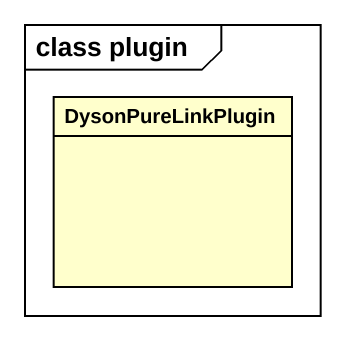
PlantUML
@startuml
mainframe class plugin
hide circle
hide empty members
class DysonPureLinkPlugin
@enduml
